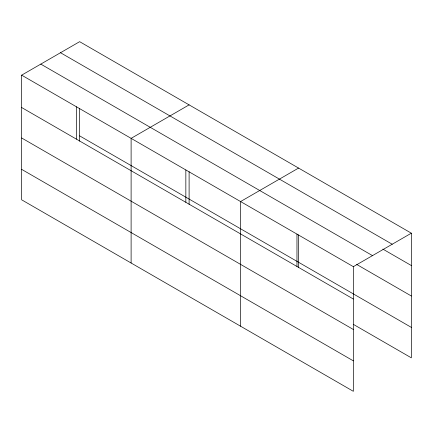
<?xml version="1.0" encoding="UTF-8"?>
<svg xmlns="http://www.w3.org/2000/svg" width="433" height="433" viewBox="0 0 433 433"><rect width="100%" height="100%" fill="white"/><g stroke="black" fill="none" stroke-linecap="round" stroke-linejoin="round"><path stroke-width="0.65" d="M21.65 75.158L353.355 266.668L353.355 391.324L21.65 199.813L21.65 75.158L79.645 41.676L411.35 233.187L411.35 357.842L353.214 324.279M189.107 104.873L131.112 138.36L131.112 263.015M298.57 168.069L240.575 201.556L240.575 326.211M353.355 266.668L411.35 233.187M60.506 52.723L392.211 244.234M382.864 249.099L411.35 265.548M40.789 64.111L372.494 255.616M356.705 264.455L411.35 296.004M79.645 135.875L411.35 327.386M21.65 107.519L353.355 299.03M21.65 137.981L353.355 329.486M21.65 169.357L353.355 360.868M298.57 234.897L298.57 267.567M296.962 234.112L296.962 266.474M189.107 171.701L189.107 204.371M185.844 169.958L185.844 202.319M79.645 108.499L79.645 141.174M76.381 106.756L76.381 139.123"/></g></svg>
